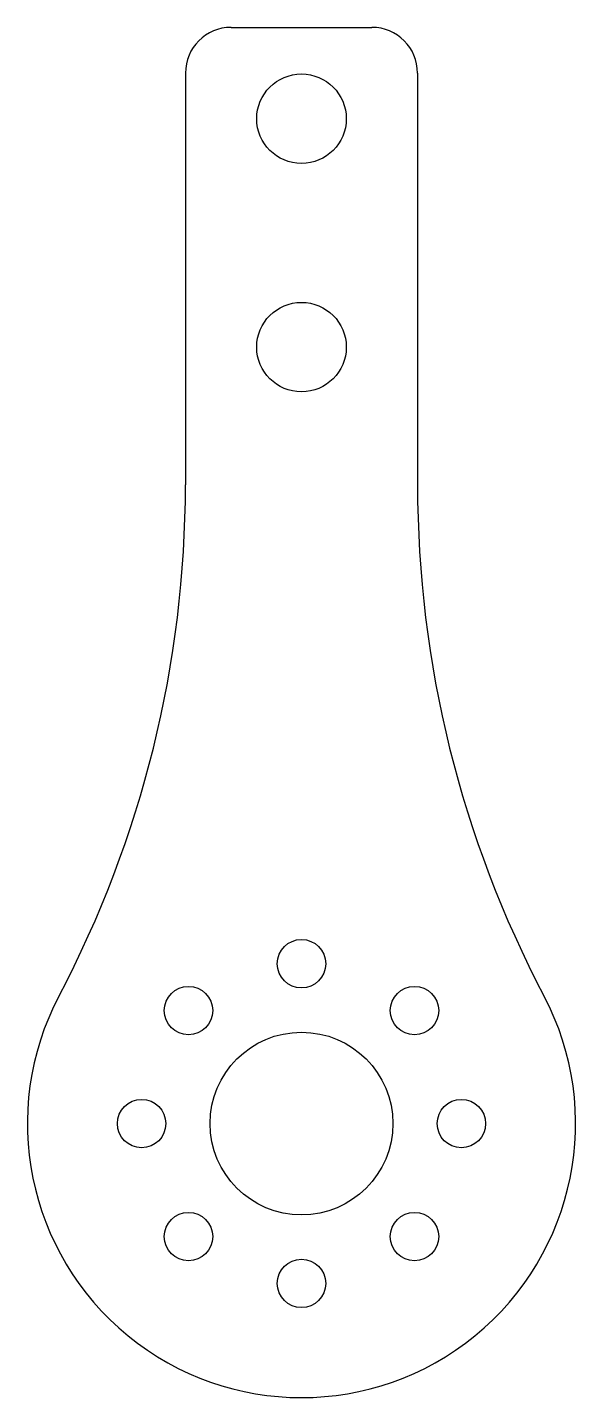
# Model space of a CAD drawing. Header units: millimetres. Extents: x -30 to 30, y -30 to 120.
import ezdxf

# ---------------------------------------------------------------- set-up
doc = ezdxf.new("R2010")
doc.units = ezdxf.units.MM

msp = doc.modelspace()

# ---------------------------------------------------------------- linework, layer by layer
at = {"color": 7, "linetype": 'Continuous', "lineweight": 25}
for p, q in [((-7.7, 120), (7.7, 120)), ((-12.7, 115), (-12.7, 69.93)), ((12.7, 115), (12.7, 69.93))]:
    msp.add_line(p, q, dxfattribs=at)
for centre, radius in [((0, 110), 4.9), ((0, 85), 4.9), ((0, 17.5), 2.65), ((-12.37, 12.37), 2.65), ((12.37, 12.37), 2.65), ((0, 0), 10), ((-17.5, 0), 2.65), ((17.5, 0), 2.65), ((-12.37, -12.37), 2.65), ((12.37, -12.37), 2.65), ((0, -17.5), 2.65)]:
    msp.add_circle(centre, radius, dxfattribs=at)
for centre, radius, start, end in [((-7.7, 115), 5, 90, 180), ((7.7, 115), 5, 0, 90), ((-132.7, 69.93), 120, 332.2105, 0), ((132.7, 69.93), 120, 180, 207.7895), ((0, 0), 30, 152.2105, 27.7895)]:
    msp.add_arc(centre, radius, start, end, dxfattribs=at)

doc.saveas('drawing.dxf')
